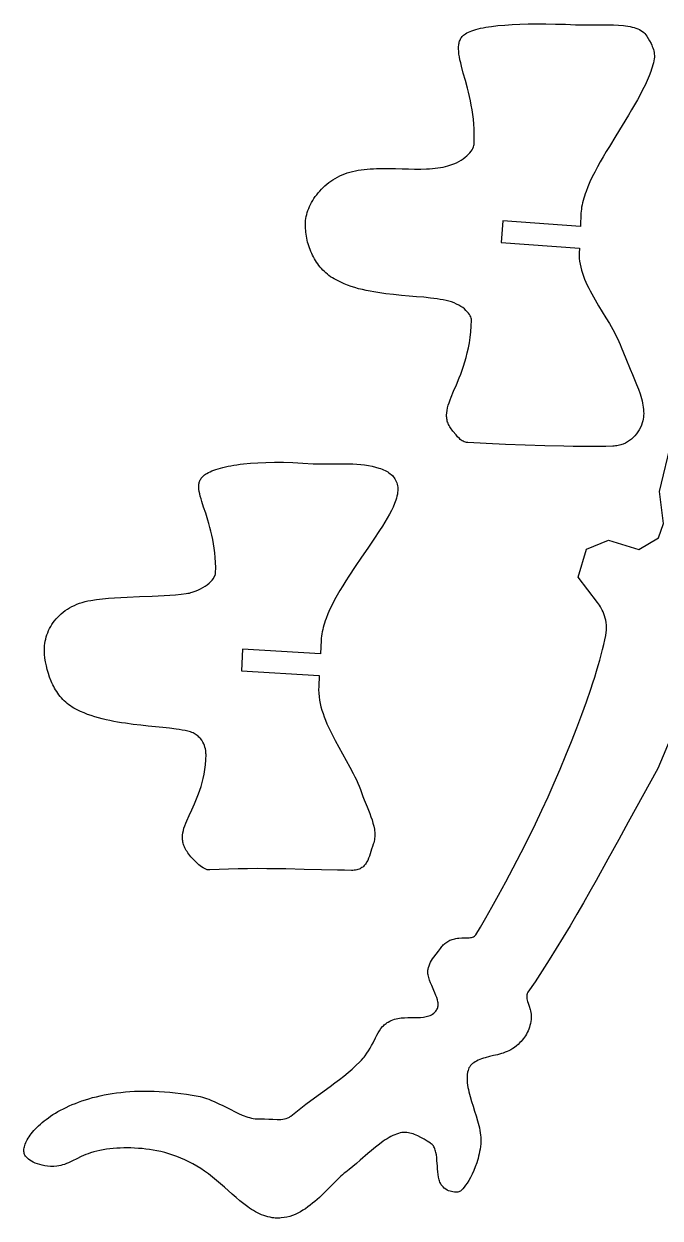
# Model space of a CAD drawing. Extents: x 0 to 377, y 0 to 143.
# Drawn here: x 267.5 to 311.7, y 59.9 to 142.7 of the extents above; entities that cross this region are included whole.
import ezdxf

# ---------------------------------------------------------------- set-up
doc = ezdxf.new("R2010")
doc.units = 0
doc.layers.get('0').update_dxf_attribs({"color": 1, "linetype": 'CONTINUOUS'})

msp = doc.modelspace()

# ---------------------------------------------------------------- linework, layer by layer
for points in [[(298.311, 113.675), (298.227, 113.684), (298.148, 113.702), (298.071, 113.729), (297.998, 113.762), (297.927, 113.803), (297.86, 113.849), (297.794, 113.9), (297.732, 113.955), (297.612, 114.076), (297.499, 114.205), (297.286, 114.46), (297.221, 114.54), (297.162, 114.619), (297.108, 114.698), (297.06, 114.777), (297.017, 114.855), (296.979, 114.934), (296.946, 115.013), (296.919, 115.092), (296.896, 115.171), (296.877, 115.251), (296.863, 115.331), (296.854, 115.411), (296.848, 115.492), (296.847, 115.574), (296.855, 115.739), (296.878, 115.908), (296.914, 116.081), (296.961, 116.258), (297.02, 116.441), (297.087, 116.63), (297.163, 116.825), (297.335, 117.238), (297.526, 117.684), (297.726, 118.168), (297.826, 118.427), (297.925, 118.697), (298.021, 118.978), (298.114, 119.273), (298.202, 119.581), (298.284, 119.903), (298.359, 120.24), (298.425, 120.591), (298.481, 120.959), (298.527, 121.343), (298.561, 121.744), (298.581, 122.163), (298.577, 122.23), (298.559, 122.304), (298.529, 122.385), (298.486, 122.471), (298.431, 122.561), (298.363, 122.654), (298.282, 122.748), (298.189, 122.843), (298.084, 122.938), (297.966, 123.03), (297.835, 123.119), (297.692, 123.204), (297.538, 123.284), (297.37, 123.357), (297.191, 123.423), (297, 123.479), (296.811, 123.525), (296.612, 123.567), (296.405, 123.604), (296.19, 123.638), (295.738, 123.697), (295.259, 123.747), (294.758, 123.792), (294.24, 123.836), (293.709, 123.882), (293.168, 123.934), (292.623, 123.997), (292.35, 124.033), (292.078, 124.073), (291.807, 124.117), (291.537, 124.166), (291.269, 124.221), (291.003, 124.281), (290.741, 124.347), (290.483, 124.42), (290.229, 124.501), (289.979, 124.588), (289.735, 124.684), (289.496, 124.789), (289.264, 124.902), (289.039, 125.025), (288.917, 125.099), (288.798, 125.178), (288.683, 125.262), (288.572, 125.349), (288.465, 125.441), (288.362, 125.537), (288.263, 125.636), (288.167, 125.739), (288.076, 125.845), (287.988, 125.955), (287.904, 126.067), (287.825, 126.183), (287.749, 126.3), (287.677, 126.421), (287.609, 126.543), (287.544, 126.668), (287.484, 126.794), (287.428, 126.922), (287.375, 127.052), (287.327, 127.183), (287.282, 127.315), (287.241, 127.448), (287.204, 127.582), (287.172, 127.716), (287.143, 127.851), (287.118, 127.986), (287.096, 128.121), (287.079, 128.256), (287.066, 128.39), (287.057, 128.524), (287.051, 128.658), (287.05, 128.79), (287.054, 128.925), (287.065, 129.063), (287.084, 129.201), (287.109, 129.341), (287.142, 129.481), (287.181, 129.622), (287.227, 129.763), (287.28, 129.904), (287.339, 130.045), (287.405, 130.185), (287.477, 130.324), (287.556, 130.461), (287.641, 130.597), (287.731, 130.731), (287.829, 130.863), (287.932, 130.992), (288.04, 131.119), (288.155, 131.242), (288.275, 131.363), (288.401, 131.479), (288.533, 131.591), (288.67, 131.699), (288.812, 131.803), (288.96, 131.901), (289.113, 131.995), (289.27, 132.083), (289.433, 132.165), (289.601, 132.241), (289.774, 132.311), (289.951, 132.374), (290.133, 132.43), (290.319, 132.478), (290.515, 132.521), (290.715, 132.558), (290.919, 132.589), (291.126, 132.615), (291.336, 132.636), (291.549, 132.653), (291.764, 132.665), (291.982, 132.674), (292.421, 132.682), (292.864, 132.681), (293.309, 132.673), (293.753, 132.662), (294.192, 132.652), (294.626, 132.644), (295.05, 132.644), (295.462, 132.654), (295.663, 132.664), (295.859, 132.677), (296.052, 132.695), (296.24, 132.717), (296.423, 132.744), (296.6, 132.777), (296.772, 132.815), (296.939, 132.86), (297.145, 132.927), (297.34, 133.001), (297.524, 133.083), (297.695, 133.171), (297.855, 133.263), (298.002, 133.36), (298.136, 133.46), (298.258, 133.562), (298.367, 133.666), (298.463, 133.77), (298.545, 133.874), (298.614, 133.976), (298.669, 134.075), (298.71, 134.172), (298.737, 134.264), (298.75, 134.351), (298.766, 134.714), (298.768, 135.07), (298.758, 135.42), (298.737, 135.763), (298.705, 136.099), (298.664, 136.428), (298.615, 136.75), (298.56, 137.065), (298.498, 137.372), (298.432, 137.671), (298.363, 137.962), (298.291, 138.246), (298.146, 138.788), (298.005, 139.297), (297.879, 139.772), (297.824, 139.995), (297.775, 140.21), (297.735, 140.416), (297.704, 140.612), (297.684, 140.798), (297.675, 140.975), (297.678, 141.142), (297.685, 141.221), (297.696, 141.299), (297.71, 141.373), (297.728, 141.445), (297.75, 141.515), (297.777, 141.582), (297.807, 141.646), (297.843, 141.708), (297.882, 141.767), (297.927, 141.824), (297.976, 141.877), (298.03, 141.928), (298.09, 141.977), (298.155, 142.022), (298.249, 142.079), (298.354, 142.134), (298.47, 142.185), (298.597, 142.234), (298.733, 142.281), (298.88, 142.325), (299.038, 142.366), (299.205, 142.405), (299.381, 142.441), (299.568, 142.475), (299.764, 142.507), (299.969, 142.536), (300.407, 142.587), (300.881, 142.629), (301.388, 142.662), (301.929, 142.686), (302.502, 142.7), (303.105, 142.707), (303.738, 142.705), (304.399, 142.694), (305.087, 142.676), (305.8, 142.649), (306.172, 142.638), (306.55, 142.634), (307.313, 142.638), (307.691, 142.64), (308.063, 142.638), (308.426, 142.63), (308.777, 142.614), (309.111, 142.586), (309.271, 142.568), (309.427, 142.545), (309.576, 142.518), (309.72, 142.487), (309.857, 142.451), (309.988, 142.41), (310.111, 142.363), (310.227, 142.311), (310.335, 142.252), (310.435, 142.187), (310.526, 142.116), (310.608, 142.037), (310.68, 141.951), (310.742, 141.857), (310.836, 141.696), (310.936, 141.522), (311.033, 141.336), (311.079, 141.239), (311.122, 141.139), (311.161, 141.038), (311.195, 140.934), (311.223, 140.829), (311.245, 140.723), (311.26, 140.615), (311.266, 140.505), (311.263, 140.395), (311.25, 140.284), (311.225, 140.145), (311.194, 140.002), (311.158, 139.858), (311.117, 139.71), (311.07, 139.561), (311.018, 139.409), (310.901, 139.099), (310.767, 138.781), (310.617, 138.456), (310.452, 138.123), (310.275, 137.785), (310.087, 137.442), (309.889, 137.093), (309.683, 136.741), (309.47, 136.385), (309.03, 135.666), (308.583, 134.941), (308.139, 134.216), (307.923, 133.855), (307.712, 133.496), (307.508, 133.139), (307.313, 132.786), (307.128, 132.436), (306.955, 132.092), (306.794, 131.752), (306.649, 131.418), (306.52, 131.091), (306.462, 130.931), (306.408, 130.772), (306.36, 130.615), (306.316, 130.46), (306.278, 130.307), (306.245, 130.156), (306.218, 130.008), (306.196, 129.862), (306.181, 129.719), (306.171, 129.578), (306.129, 128.649), (300.751, 129.051), (300.639, 127.553), (306.062, 127.148), (306.06, 127.117), (306.049, 126.86), (306.046, 126.655), (306.056, 126.45), (306.078, 126.244), (306.111, 126.039), (306.155, 125.833), (306.209, 125.627), (306.272, 125.422), (306.344, 125.216), (306.424, 125.01), (306.512, 124.804), (306.606, 124.598), (306.706, 124.392), (306.812, 124.186), (306.922, 123.98), (307.155, 123.568), (307.398, 123.156), (307.647, 122.744), (307.897, 122.332), (308.142, 121.921), (308.377, 121.51), (308.489, 121.305), (308.596, 121.099), (308.699, 120.894), (308.795, 120.689), (308.885, 120.484), (308.968, 120.28), (309.122, 119.893), (309.279, 119.512), (309.596, 118.769), (309.749, 118.407), (309.896, 118.054), (310.034, 117.708), (310.16, 117.371), (310.271, 117.044), (310.321, 116.883), (310.366, 116.726), (310.406, 116.57), (310.44, 116.418), (310.47, 116.268), (310.493, 116.121), (310.51, 115.977), (310.52, 115.835), (310.523, 115.697), (310.52, 115.561), (310.508, 115.429), (310.489, 115.3), (310.461, 115.174), (310.425, 115.051), (310.364, 114.884), (310.293, 114.723), (310.214, 114.568), (310.124, 114.42), (310.026, 114.28), (309.919, 114.148), (309.804, 114.025), (309.679, 113.912), (309.546, 113.809), (309.405, 113.716), (309.255, 113.635), (309.096, 113.566), (309.014, 113.537), (308.93, 113.51), (308.844, 113.487), (308.755, 113.467), (308.665, 113.451), (308.573, 113.439), (308.479, 113.43), (308.383, 113.424), (307.901, 113.411), (307.38, 113.403), (306.823, 113.401), (306.236, 113.403), (305.622, 113.409), (304.986, 113.42), (303.663, 113.451), (302.3, 113.495), (300.931, 113.549), (299.59, 113.61), (298.311, 113.675)], [(280.412, 84.042), (280.368, 84.041), (280.324, 84.044), (280.234, 84.061), (280.14, 84.092), (280.044, 84.135), (279.947, 84.19), (279.848, 84.254), (279.749, 84.326), (279.651, 84.405), (279.554, 84.491), (279.458, 84.581), (279.275, 84.769), (279.107, 84.959), (278.959, 85.142), (278.894, 85.229), (278.835, 85.315), (278.781, 85.4), (278.733, 85.484), (278.69, 85.567), (278.652, 85.65), (278.619, 85.732), (278.591, 85.813), (278.567, 85.894), (278.548, 85.975), (278.534, 86.056), (278.524, 86.136), (278.517, 86.216), (278.515, 86.296), (278.522, 86.456), (278.543, 86.617), (278.576, 86.779), (278.622, 86.944), (278.677, 87.111), (278.742, 87.282), (278.815, 87.456), (278.98, 87.821), (279.163, 88.209), (279.355, 88.627), (279.451, 88.848), (279.545, 89.079), (279.637, 89.319), (279.725, 89.57), (279.808, 89.833), (279.885, 90.107), (279.954, 90.394), (280.015, 90.694), (280.066, 91.008), (280.106, 91.336), (280.134, 91.68), (280.149, 92.039), (280.148, 92.124), (280.141, 92.219), (280.128, 92.323), (280.107, 92.434), (280.077, 92.55), (280.037, 92.67), (279.987, 92.791), (279.925, 92.913), (279.85, 93.032), (279.761, 93.148), (279.711, 93.204), (279.657, 93.258), (279.6, 93.311), (279.538, 93.361), (279.472, 93.409), (279.402, 93.455), (279.327, 93.498), (279.248, 93.538), (279.164, 93.574), (279.076, 93.608), (278.982, 93.637), (278.883, 93.663), (278.694, 93.705), (278.496, 93.743), (278.29, 93.778), (278.076, 93.81), (277.627, 93.868), (277.153, 93.921), (276.147, 94.022), (275.622, 94.076), (275.089, 94.138), (274.551, 94.21), (274.281, 94.25), (274.012, 94.295), (273.743, 94.343), (273.476, 94.396), (273.21, 94.454), (272.947, 94.518), (272.687, 94.587), (272.43, 94.662), (272.177, 94.744), (271.928, 94.832), (271.684, 94.928), (271.445, 95.032), (271.212, 95.144), (270.986, 95.264), (270.862, 95.337), (270.744, 95.414), (270.629, 95.496), (270.519, 95.582), (270.414, 95.673), (270.312, 95.767), (270.215, 95.865), (270.122, 95.967), (270.032, 96.073), (269.947, 96.181), (269.866, 96.292), (269.788, 96.407), (269.715, 96.524), (269.644, 96.643), (269.578, 96.765), (269.515, 96.889), (269.456, 97.015), (269.4, 97.142), (269.299, 97.402), (269.21, 97.666), (269.134, 97.933), (269.07, 98.201), (269.018, 98.47), (268.976, 98.737), (268.945, 99.002), (268.934, 99.15), (268.93, 99.299), (268.934, 99.449), (268.946, 99.599), (268.964, 99.749), (268.99, 99.899), (269.023, 100.049), (269.063, 100.197), (269.111, 100.345), (269.166, 100.491), (269.228, 100.635), (269.297, 100.777), (269.374, 100.917), (269.458, 101.054), (269.548, 101.189), (269.646, 101.32), (269.751, 101.447), (269.863, 101.571), (269.982, 101.691), (270.109, 101.806), (270.242, 101.916), (270.382, 102.022), (270.529, 102.122), (270.683, 102.216), (270.844, 102.305), (271.012, 102.387), (271.187, 102.463), (271.369, 102.532), (271.557, 102.594), (271.753, 102.649), (271.955, 102.696), (272.164, 102.734), (272.558, 102.793), (272.965, 102.841), (273.382, 102.881), (273.807, 102.914), (274.238, 102.941), (274.672, 102.964), (275.545, 103), (276.408, 103.032), (277.246, 103.07), (277.65, 103.095), (278.041, 103.125), (278.417, 103.162), (278.777, 103.206), (278.886, 103.224), (278.993, 103.245), (279.098, 103.269), (279.2, 103.297), (279.399, 103.362), (279.588, 103.438), (279.767, 103.523), (279.934, 103.616), (280.089, 103.716), (280.232, 103.82), (280.361, 103.928), (280.475, 104.037), (280.575, 104.146), (280.658, 104.254), (280.725, 104.359), (280.775, 104.459), (280.793, 104.507), (280.806, 104.553), (280.814, 104.598), (280.818, 104.64), (280.822, 105.005), (280.813, 105.358), (280.793, 105.701), (280.763, 106.032), (280.723, 106.352), (280.675, 106.662), (280.62, 106.961), (280.559, 107.25), (280.493, 107.528), (280.423, 107.796), (280.351, 108.055), (280.276, 108.304), (280.127, 108.773), (279.985, 109.204), (279.857, 109.6), (279.802, 109.785), (279.753, 109.962), (279.713, 110.13), (279.682, 110.29), (279.661, 110.443), (279.652, 110.587), (279.655, 110.724), (279.662, 110.789), (279.672, 110.853), (279.686, 110.915), (279.703, 110.975), (279.725, 111.033), (279.75, 111.09), (279.78, 111.144), (279.814, 111.197), (279.853, 111.249), (279.896, 111.298), (279.944, 111.346), (279.997, 111.393), (280.055, 111.437), (280.118, 111.481), (280.216, 111.54), (280.323, 111.598), (280.439, 111.654), (280.564, 111.708), (280.697, 111.761), (280.84, 111.811), (280.991, 111.86), (281.151, 111.906), (281.32, 111.951), (281.498, 111.993), (281.684, 112.033), (281.879, 112.071), (282.083, 112.106), (282.296, 112.139), (282.517, 112.169), (282.747, 112.196), (283.233, 112.243), (283.753, 112.278), (284.308, 112.301), (284.896, 112.311), (285.519, 112.307), (286.175, 112.29), (286.865, 112.259), (287.588, 112.212), (287.741, 112.203), (287.914, 112.199), (288.313, 112.2), (288.771, 112.206), (289.271, 112.211), (289.801, 112.208), (290.072, 112.202), (290.345, 112.191), (290.618, 112.174), (290.888, 112.151), (291.155, 112.121), (291.416, 112.083), (291.67, 112.036), (291.914, 111.979), (292.147, 111.912), (292.259, 111.874), (292.367, 111.833), (292.471, 111.789), (292.572, 111.742), (292.668, 111.691), (292.76, 111.637), (292.848, 111.58), (292.93, 111.519), (293.008, 111.454), (293.08, 111.385), (293.146, 111.313), (293.207, 111.236), (293.262, 111.155), (293.31, 111.07), (293.352, 110.98), (293.387, 110.886), (293.415, 110.788), (293.437, 110.684), (293.45, 110.576), (293.456, 110.463), (293.455, 110.345), (293.445, 110.222), (293.427, 110.093), (293.4, 109.959), (293.364, 109.82), (293.32, 109.675), (293.236, 109.446), (293.133, 109.207), (293.013, 108.958), (292.877, 108.7), (292.726, 108.432), (292.562, 108.157), (292.386, 107.873), (292.199, 107.583), (291.8, 106.983), (291.375, 106.362), (290.935, 105.723), (290.492, 105.072), (290.056, 104.414), (289.845, 104.083), (289.639, 103.752), (289.441, 103.421), (289.251, 103.091), (289.071, 102.763), (288.903, 102.436), (288.748, 102.113), (288.607, 101.792), (288.482, 101.476), (288.425, 101.319), (288.373, 101.163), (288.326, 101.009), (288.283, 100.856), (288.246, 100.704), (288.213, 100.554), (288.186, 100.405), (288.164, 100.258), (288.148, 100.112), (288.137, 99.969), (288.088, 99.034), (282.689, 99.347), (282.602, 97.848), (288.009, 97.534), (288.009, 97.531), (287.969, 96.756), (287.963, 96.523), (287.972, 96.29), (287.993, 96.056), (288.027, 95.823), (288.072, 95.589), (288.128, 95.354), (288.195, 95.12), (288.27, 94.886), (288.354, 94.651), (288.445, 94.417), (288.544, 94.183), (288.649, 93.949), (288.76, 93.715), (288.875, 93.482), (289.118, 93.017), (289.371, 92.553), (289.629, 92.092), (289.886, 91.634), (290.136, 91.18), (290.372, 90.729), (290.484, 90.505), (290.59, 90.282), (290.69, 90.061), (290.784, 89.841), (290.869, 89.622), (290.946, 89.404), (291.036, 89.146), (291.131, 88.896), (291.324, 88.413), (291.51, 87.951), (291.595, 87.727), (291.671, 87.508), (291.738, 87.291), (291.793, 87.077), (291.834, 86.866), (291.848, 86.761), (291.859, 86.657), (291.864, 86.553), (291.865, 86.449), (291.861, 86.346), (291.851, 86.242), (291.836, 86.139), (291.816, 86.036), (291.789, 85.933), (291.756, 85.83), (291.698, 85.658), (291.644, 85.488), (291.54, 85.158), (291.487, 85), (291.43, 84.85), (291.368, 84.707), (291.298, 84.575), (291.26, 84.512), (291.219, 84.452), (291.175, 84.396), (291.128, 84.342), (291.078, 84.292), (291.024, 84.246), (290.966, 84.203), (290.904, 84.164), (290.838, 84.129), (290.768, 84.099), (290.693, 84.072), (290.612, 84.05), (290.527, 84.033), (290.435, 84.021), (290.339, 84.013), (290.236, 84.011), (289.768, 84.016), (289.264, 84.024), (288.166, 84.051), (286.967, 84.083), (285.694, 84.113), (285.039, 84.124), (284.376, 84.131), (283.708, 84.134), (283.038, 84.131), (282.37, 84.121), (281.707, 84.104), (281.053, 84.078), (280.412, 84.042)]]:
    msp.add_lwpolyline(points, close=True)
msp.add_lwpolyline([(313.582, 96.025), (311.505, 91.083), (309.455, 87.359), (308.79, 86.148), (308.04, 84.786), (307.218, 83.312), (306.784, 82.544), (306.337, 81.762), (305.878, 80.971), (305.41, 80.175), (304.934, 79.378), (304.451, 78.587), (303.964, 77.805), (303.473, 77.038), (302.982, 76.289), (302.49, 75.564), (302.465, 75.524), (302.444, 75.482), (302.428, 75.44), (302.416, 75.396), (302.403, 75.306), (302.403, 75.212), (302.415, 75.115), (302.435, 75.015), (302.463, 74.912), (302.497, 74.808), (302.572, 74.594), (302.645, 74.377), (302.676, 74.269), (302.7, 74.16), (302.716, 74.053), (302.722, 73.946), (302.718, 73.803), (302.706, 73.663), (302.687, 73.526), (302.662, 73.391), (302.63, 73.261), (302.591, 73.133), (302.547, 73.009), (302.497, 72.889), (302.443, 72.773), (302.383, 72.66), (302.318, 72.551), (302.25, 72.446), (302.177, 72.345), (302.101, 72.248), (302.021, 72.156), (301.939, 72.068), (301.813, 71.947), (301.687, 71.838), (301.56, 71.741), (301.432, 71.654), (301.303, 71.577), (301.174, 71.509), (301.043, 71.449), (300.912, 71.396), (300.78, 71.348), (300.647, 71.306), (300.378, 71.232), (300.106, 71.167), (299.829, 71.102), (299.533, 71.025), (299.396, 70.983), (299.266, 70.939), (299.144, 70.892), (299.028, 70.842), (298.921, 70.79), (298.821, 70.734), (298.73, 70.674), (298.647, 70.612), (298.572, 70.545), (298.506, 70.474), (298.448, 70.399), (298.4, 70.32), (298.361, 70.236), (298.331, 70.147), (298.3, 70.01), (298.278, 69.87), (298.266, 69.726), (298.263, 69.58), (298.267, 69.43), (298.28, 69.279), (298.299, 69.124), (298.325, 68.968), (298.357, 68.809), (298.393, 68.648), (298.479, 68.322), (298.578, 67.991), (298.684, 67.657), (298.793, 67.32), (298.9, 66.984), (298.999, 66.648), (299.086, 66.315), (299.124, 66.15), (299.156, 65.986), (299.183, 65.823), (299.203, 65.663), (299.217, 65.504), (299.223, 65.347), (299.221, 65.192), (299.21, 65.04), (299.19, 64.865), (299.165, 64.693), (299.136, 64.524), (299.103, 64.36), (299.066, 64.199), (299.026, 64.043), (298.983, 63.89), (298.937, 63.742), (298.839, 63.459), (298.732, 63.195), (298.62, 62.949), (298.505, 62.723), (298.389, 62.518), (298.275, 62.335), (298.164, 62.175), (298.059, 62.037), (297.962, 61.924), (297.876, 61.836), (297.802, 61.774), (297.743, 61.738), (297.694, 61.722), (297.631, 61.709), (297.558, 61.701), (297.475, 61.699), (297.385, 61.704), (297.289, 61.715), (297.189, 61.735), (297.087, 61.763), (296.983, 61.801), (296.881, 61.849), (296.782, 61.908), (296.686, 61.979), (296.597, 62.063), (296.556, 62.11), (296.516, 62.16), (296.479, 62.213), (296.445, 62.27), (296.413, 62.331), (296.385, 62.396), (296.355, 62.476), (296.329, 62.559), (296.287, 62.733), (296.256, 62.918), (296.233, 63.111), (296.216, 63.308), (296.203, 63.508), (296.177, 63.905), (296.16, 64.098), (296.136, 64.284), (296.104, 64.459), (296.083, 64.543), (296.06, 64.623), (296.033, 64.699), (296.002, 64.772), (295.967, 64.84), (295.928, 64.903), (295.885, 64.962), (295.836, 65.015), (295.782, 65.063), (295.722, 65.105), (295.499, 65.244), (295.278, 65.376), (295.06, 65.498), (294.843, 65.607), (294.735, 65.655), (294.627, 65.699), (294.519, 65.738), (294.411, 65.772), (294.303, 65.799), (294.195, 65.821), (294.087, 65.835), (293.978, 65.843), (293.861, 65.841), (293.742, 65.829), (293.621, 65.807), (293.497, 65.774), (293.372, 65.733), (293.245, 65.683), (293.116, 65.624), (292.986, 65.558), (292.855, 65.485), (292.722, 65.406), (292.589, 65.32), (292.455, 65.229), (292.185, 65.033), (291.913, 64.822), (291.642, 64.599), (291.373, 64.37), (290.843, 63.908), (290.585, 63.684), (290.334, 63.471), (290.09, 63.273), (289.856, 63.093), (289.743, 63.007), (289.628, 62.911), (289.51, 62.806), (289.389, 62.694), (289.139, 62.45), (288.877, 62.185), (288.603, 61.907), (288.317, 61.622), (288.019, 61.337), (287.865, 61.197), (287.708, 61.06), (287.547, 60.926), (287.384, 60.797), (287.217, 60.672), (287.047, 60.554), (286.874, 60.443), (286.697, 60.34), (286.517, 60.246), (286.334, 60.161), (286.147, 60.086), (285.956, 60.023), (285.763, 59.972), (285.566, 59.934), (285.365, 59.91), (285.263, 59.904), (285.161, 59.901), (285.057, 59.902), (284.953, 59.907), (284.847, 59.917), (284.741, 59.93), (284.591, 59.956), (284.443, 59.991), (284.297, 60.032), (284.153, 60.081), (284.01, 60.137), (283.868, 60.199), (283.728, 60.268), (283.589, 60.342), (283.451, 60.422), (283.314, 60.507), (283.178, 60.596), (283.043, 60.691), (282.774, 60.891), (282.507, 61.104), (282.24, 61.329), (281.973, 61.562), (281.434, 62.04), (281.161, 62.28), (280.883, 62.518), (280.601, 62.749), (280.312, 62.972), (280.051, 63.159), (279.784, 63.335), (279.513, 63.501), (279.239, 63.655), (278.962, 63.799), (278.683, 63.932), (278.402, 64.055), (278.122, 64.167), (277.842, 64.268), (277.564, 64.36), (277.288, 64.441), (277.015, 64.511), (276.747, 64.572), (276.483, 64.622), (276.224, 64.663), (275.972, 64.693), (275.713, 64.718), (275.454, 64.738), (275.198, 64.753), (274.944, 64.763), (274.692, 64.768), (274.443, 64.767), (274.197, 64.761), (273.954, 64.749), (273.714, 64.731), (273.477, 64.707), (273.244, 64.677), (273.015, 64.64), (272.791, 64.597), (272.57, 64.546), (272.355, 64.489), (272.143, 64.424), (271.976, 64.365), (271.811, 64.302), (271.651, 64.234), (271.494, 64.163), (271.189, 64.018), (270.896, 63.875), (270.612, 63.742), (270.474, 63.683), (270.337, 63.63), (270.202, 63.584), (270.069, 63.546), (269.937, 63.518), (269.806, 63.501), (269.579, 63.487), (269.363, 63.488), (269.157, 63.502), (268.962, 63.527), (268.779, 63.562), (268.607, 63.607), (268.447, 63.659), (268.299, 63.717), (268.163, 63.781), (268.04, 63.848), (267.93, 63.918), (267.834, 63.989), (267.751, 64.06), (267.681, 64.129), (267.626, 64.196), (267.585, 64.258), (267.556, 64.318), (267.534, 64.383), (267.519, 64.452), (267.511, 64.525), (267.509, 64.602), (267.515, 64.683), (267.527, 64.767), (267.546, 64.855), (267.572, 64.945), (267.604, 65.039), (267.644, 65.135), (267.69, 65.234), (267.744, 65.335), (267.804, 65.437), (267.871, 65.542), (267.945, 65.648), (268.025, 65.756), (268.113, 65.865), (268.207, 65.974), (268.309, 66.085), (268.417, 66.195), (268.532, 66.307), (268.654, 66.418), (268.782, 66.529), (268.918, 66.639), (269.061, 66.749), (269.21, 66.859), (269.366, 66.967), (269.53, 67.074), (269.7, 67.179), (269.877, 67.283), (270.061, 67.385), (270.251, 67.485), (270.449, 67.582), (270.654, 67.677), (270.865, 67.769), (271.083, 67.859), (271.309, 67.945), (271.541, 68.027), (271.78, 68.106), (272.026, 68.182), (272.279, 68.253), (272.539, 68.319), (272.806, 68.382), (273.079, 68.439), (273.36, 68.492), (273.647, 68.54), (273.942, 68.582), (274.243, 68.619), (274.552, 68.65), (274.867, 68.675), (275.189, 68.693), (275.518, 68.705), (275.854, 68.711), (276.197, 68.71), (276.547, 68.701), (276.904, 68.686), (277.268, 68.663), (277.639, 68.632), (278.017, 68.593), (278.401, 68.546), (278.793, 68.49), (279.192, 68.426), (279.597, 68.354), (279.748, 68.322), (279.898, 68.285), (280.046, 68.242), (280.193, 68.195), (280.339, 68.143), (280.484, 68.088), (280.769, 67.967), (281.05, 67.836), (281.327, 67.699), (281.87, 67.421), (282.136, 67.286), (282.399, 67.16), (282.66, 67.046), (282.789, 66.995), (282.918, 66.947), (283.047, 66.905), (283.174, 66.868), (283.302, 66.836), (283.429, 66.811), (283.555, 66.792), (283.682, 66.78), (283.808, 66.776), (283.933, 66.78), (284.075, 66.785), (284.218, 66.785), (284.508, 66.772), (284.796, 66.754), (285.078, 66.741), (285.215, 66.74), (285.349, 66.745), (285.478, 66.758), (285.603, 66.779), (285.722, 66.81), (285.834, 66.853), (285.888, 66.879), (285.941, 66.908), (285.991, 66.942), (286.039, 66.979), (286.384, 67.258), (286.731, 67.529), (287.077, 67.792), (287.422, 68.049), (288.105, 68.548), (288.769, 69.033), (289.092, 69.273), (289.406, 69.512), (289.711, 69.751), (290.005, 69.992), (290.288, 70.236), (290.558, 70.482), (290.814, 70.733), (290.936, 70.861), (291.054, 70.99), (291.126, 71.072), (291.194, 71.156), (291.321, 71.329), (291.437, 71.506), (291.544, 71.687), (291.644, 71.868), (291.739, 72.05), (291.918, 72.405), (292.008, 72.576), (292.099, 72.74), (292.193, 72.896), (292.293, 73.042), (292.4, 73.177), (292.457, 73.24), (292.516, 73.299), (292.578, 73.354), (292.643, 73.406), (292.712, 73.453), (292.783, 73.496), (292.896, 73.555), (293.01, 73.606), (293.124, 73.65), (293.239, 73.687), (293.355, 73.717), (293.47, 73.742), (293.586, 73.762), (293.701, 73.778), (293.932, 73.797), (294.16, 73.805), (294.386, 73.807), (294.608, 73.806), (294.824, 73.807), (295.034, 73.815), (295.237, 73.834), (295.335, 73.849), (295.431, 73.869), (295.524, 73.893), (295.615, 73.923), (295.703, 73.96), (295.789, 74.003), (295.871, 74.053), (295.95, 74.111), (296.026, 74.178), (296.099, 74.254), (296.143, 74.309), (296.179, 74.366), (296.209, 74.425), (296.232, 74.486), (296.248, 74.549), (296.258, 74.614), (296.263, 74.68), (296.262, 74.748), (296.256, 74.818), (296.245, 74.889), (296.212, 75.036), (296.164, 75.189), (296.105, 75.347), (296.037, 75.511), (295.964, 75.679), (295.811, 76.03), (295.738, 76.211), (295.67, 76.396), (295.611, 76.584), (295.564, 76.774), (295.553, 76.839), (295.546, 76.903), (295.543, 76.967), (295.544, 77.031), (295.549, 77.094), (295.558, 77.157), (295.586, 77.281), (295.627, 77.404), (295.678, 77.525), (295.738, 77.643), (295.805, 77.76), (295.878, 77.875), (295.956, 77.987), (296.117, 78.204), (296.275, 78.411), (296.417, 78.607), (296.508, 78.726), (296.559, 78.784), (296.613, 78.839), (296.671, 78.893), (296.731, 78.945), (296.795, 78.994), (296.862, 79.04), (296.932, 79.084), (297.005, 79.125), (297.08, 79.162), (297.158, 79.196), (297.239, 79.226), (297.321, 79.252), (297.406, 79.274), (297.493, 79.292), (297.597, 79.307), (297.703, 79.317), (297.913, 79.326), (298.12, 79.329), (298.316, 79.333), (298.408, 79.339), (298.495, 79.349), (298.577, 79.364), (298.653, 79.385), (298.722, 79.413), (298.783, 79.449), (298.836, 79.496), (298.879, 79.553), (299.197, 80.079), (299.569, 80.719), (299.99, 81.461), (300.451, 82.295), (300.946, 83.211), (301.469, 84.199), (302.012, 85.247), (302.57, 86.347), (303.014, 87.25), (303.455, 88.176), (303.889, 89.119), (304.315, 90.073), (304.729, 91.032), (305.13, 91.991), (305.515, 92.944), (305.882, 93.886), (306.228, 94.81), (306.552, 95.71), (306.851, 96.582), (306.99, 97.006), (307.123, 97.42), (307.247, 97.824), (307.364, 98.217), (307.474, 98.598), (307.574, 98.968), (307.667, 99.324), (307.75, 99.667), (307.824, 99.996), (307.889, 100.309), (307.919, 100.495), (307.935, 100.677), (307.939, 100.854), (307.931, 101.026), (307.913, 101.193), (307.886, 101.353), (307.85, 101.508), (307.807, 101.657), (307.758, 101.799), (307.703, 101.935), (307.644, 102.063), (307.581, 102.184), (307.517, 102.297), (307.451, 102.403), (307.385, 102.5), (307.319, 102.588), (305.98, 104.333), (306.543, 106.282), (308.091, 106.901), (310.183, 106.266), (311.55, 107.066), (311.908, 108.066), (311.621, 110.283), (312.48, 113.838)])

doc.saveas('drawing.dxf')
